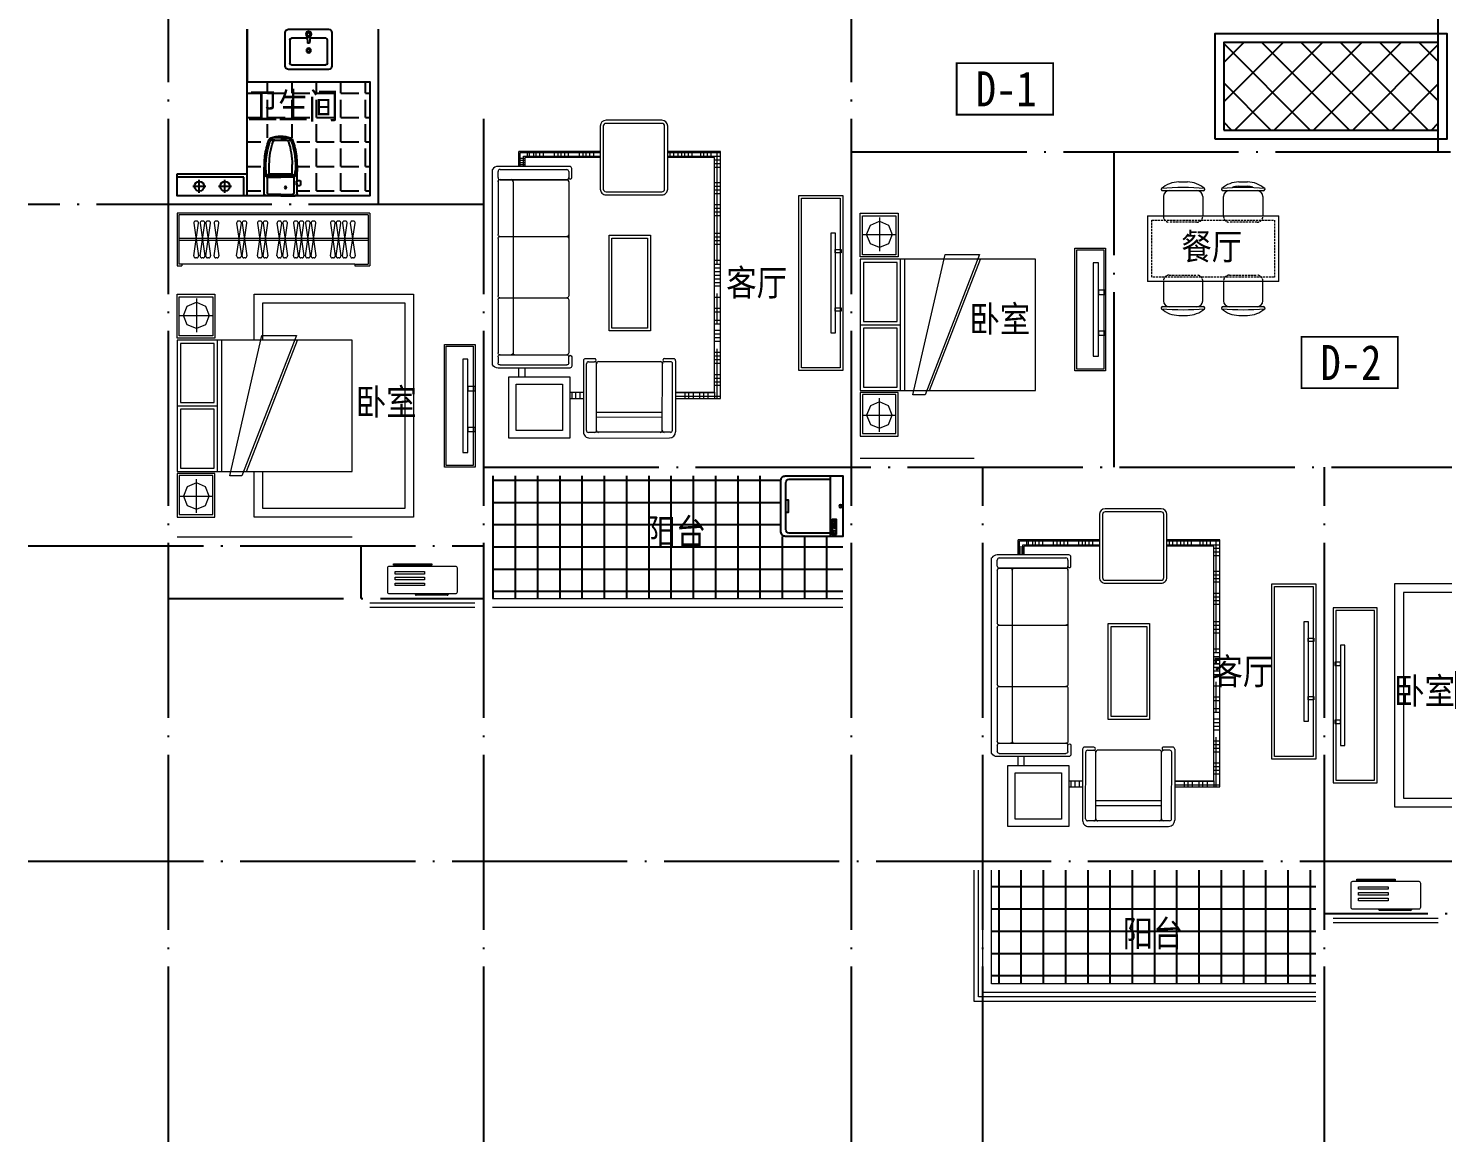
# Model space of a CAD drawing. Extents: x 534658 to 605938, y 555793 to 606193.
# Drawn here: x 547208 to 563358, y 570365 to 583080 of the extents above; entities that cross this region are included whole.
import ezdxf
from ezdxf.enums import TextEntityAlignment as Align

# ---------------------------------------------------------------- set-up
doc = ezdxf.new("R2010")
doc.units = 0
doc.header["$LTSCALE"] = 1000
doc.header["$MEASUREMENT"] = 0
doc.linetypes.add('DASH', pattern=[0.35, 0.25, -0.1])
doc.linetypes.add('DOTE', pattern=[2.42, 2, -0.2, 0.02, -0.2])
for name, color, linetype in [('0_厨卫', 154, 'Continuous'), ('0_铺地填充', 251, 'Continuous'), ('DOTE', 1, 'Continuous'), ('PUB_TEXT', 7, 'Continuous')]:
    doc.layers.add(name, color=color, linetype=linetype)
for name, color, linetype, lineweight in [('0_家具', 31, 'Continuous', 9), ('0_栏杆', 163, 'Continuous', 5), ('0_看线', 180, 'Continuous', 9), ('0_空调', 31, 'Continuous', 9)]:
    doc.layers.add(name, color=color, linetype=linetype, lineweight=lineweight)
doc.styles.add('黑体', font='SIMHEI.TTF', dxfattribs={"width": 0.8})

# ---------------------------------------------------------------- blocks, each defined once
blk = doc.blocks.new('A$C2FB07499')
at = {"layer": '0_家具', "ltscale": 0.5}
blk.add_lwpolyline([(500, 0), (0, 0), (0, 2000), (500, 2000)], close=True, dxfattribs=at)
at = {"layer": '0_家具', "color": 251, "ltscale": 40}
for points in [[(470, 30), (30, 30), (30, 1970), (470, 1970)], [(368, 1572), (415, 1572), (415, 428), (368, 428)], [(415, 1381), (480, 1381), (480, 1343), (415, 1343)], [(415, 717), (480, 717), (480, 679), (415, 679)]]:
    blk.add_lwpolyline(points, close=True, dxfattribs=at)
blk = doc.blocks.new('ytjhgkj')
at = {"layer": '0_家具', "ltscale": 0.5}
blk.add_lwpolyline([(34949, 26116), (34599, 26116), (34599, 27516), (34949, 27516)], close=True, dxfattribs=at)
at = {"layer": '0_家具', "color": 251, "ltscale": 40}
for points in [[(34929, 26136), (34619, 26136), (34619, 27496), (34929, 27496)], [(34739, 27349), (34681, 27349), (34681, 26283), (34739, 26283)], [(34681, 27110), (34599, 27110), (34599, 27062), (34681, 27062)], [(34681, 26644), (34599, 26644), (34599, 26596), (34681, 26596)]]:
    blk.add_lwpolyline(points, close=True, dxfattribs=at)
blk = doc.blocks.new('A$C37A63D83')
at = {"layer": '0_厨卫', "color": 8}
for p, q in [((136, 660), (323, 660)), ((229, 660), (136, 660)), ((152, 636), (128, 636)), ((162, 636), (152, 636)), ((162, 636), (229, 636)), ((297, 636), (229, 636)), ((297, 636), (307, 636)), ((307, 636), (331, 636)), ((99, 250), (99, 356)), ((360, 250), (360, 356)), ((38, 172), (42, 172)), ((40, 153), (40, 162)), ((49, 230), (49, 316)), ((49, 230), (229, 230)), ((49, 230), (91, 212)), ((49, 125), (49, 165)), ((54, 279), (54, 280)), ((63, 275), (58, 275)), ((63, 253), (63, 275)), ((76, 36), (76, 198)), ((81, 235), (229, 235)), ((91, 212), (229, 212)), ((99, 221), (229, 221)), ((229, 247), (103, 247)), ((111, 247), (229, 247)), ((229, 247), (356, 247)), ((348, 247), (229, 247)), ((378, 235), (229, 235)), ((409, 230), (229, 230)), ((360, 221), (229, 221)), ((368, 212), (229, 212)), ((409, 230), (368, 212)), ((382, 36), (382, 198)), ((396, 253), (396, 275)), ((396, 275), (400, 275)), ((38, 118), (42, 118)), ((40, 137), (40, 146)), ((40, 121), (40, 130)), ((229, 14), (99, 14)), ((229, 14), (360, 14))]:
    blk.add_line(p, q, dxfattribs=at)
at = {"layer": '0_厨卫'}
for p, q in [((0, 125), (0, 165)), ((38, 172), (7, 172)), ((40, 170), (40, 275)), ((405, 279), (405, 280)), ((409, 230), (409, 316)), ((418, 23), (418, 275)), ((38, 118), (7, 118)), ((40, 23), (40, 122)), ((229, 0), (63, 0)), ((229, 0), (396, 0))]:
    blk.add_line(p, q, dxfattribs=at)
at = {"layer": '0_厨卫', "color": 8}
blk.add_circle((176, 95), 11.4, dxfattribs=at)
at = {"layer": '0_厨卫'}
for centre, radius, start, end in [((159, 597), 75.7, 123.7473, 147.2649), ((217, 423), 257, 87.121, 112.8427), ((242, 423), 257, 67.1573, 92.879), ((300, 597), 75.7, 32.7351, 56.2527), ((979, 321), 939, 160.4627, 171.8238), ((107, 630), 13.5, 147.2649, 160.4629), ((346, 630), 13.5, 21.3401, 45.0457), ((352, 630), 13.5, 19.5371, 32.7351), ((-520, 321), 939, 8.1773, 19.5371), ((7035, 15), 7000, 176.3999, 177.8752), ((-6576, 15), 7000, 2.1248, 3.6001), ((7, 165), 7.2, 90, 180), ((7, 125), 7.2, 180, 270), ((63, 23), 22.5, 180, 270), ((396, 23), 22.5, 270, 0)]:
    blk.add_arc(centre, radius, start, end, dxfattribs=at)
at = {"layer": '0_厨卫', "color": 8}
for centre, radius, start, end in [((347, 396), 344, 131.9223, 134.9543), ((138, 626), 34, 87.4207, 128.0687), ((321, 626), 34, 51.9313, 92.5793), ((112, 396), 344, 45.0457, 48.0777), ((824, 353), 776, 158.6599, 172.4763), ((942, 340), 881, 161.7059, 184.2897), ((933, 353), 834, 161.5027, 179.8181), ((113, 630), 13.5, 134.9543, 158.6599), ((130, 611), 25.3, 94.6124, 166.2529), ((159, 612), 18, 109.1813, 161.5027), ((214, 386), 250, 86.5925, 104.1516), ((245, 386), 250, 75.8484, 93.4075), ((300, 612), 18, 18.4973, 70.8187), ((-474, 353), 834, 0.1819, 18.4973), ((329, 611), 25.3, 13.7471, 85.3876), ((-483, 340), 881, 355.7103, 18.2941), ((-365, 353), 776, 7.5237, 21.3401), ((545, 367), 499, 169.8851, 189.9823), ((-86, 367), 499, 350.0177, 10.1149), ((42, 165), 7.2, 0, 90), ((58, 279), 4.5, 180, 270), ((81, 253), 18, 180, 270), ((99, 198), 22.5, 90, 180), ((103, 250), 3.6, 180, 270), ((356, 250), 3.6, 270, 0), ((360, 198), 22.5, 0, 90), ((378, 253), 18, 270, 0), ((400, 279), 4.5, 270, 0), ((42, 125), 7.2, 270, 0), ((99, 36), 22.5, 180, 270), ((360, 36), 22.5, 270, 0)]:
    blk.add_arc(centre, radius, start, end, dxfattribs=at)
blk = doc.blocks.new('dfdsf')
at = {"layer": '0_厨卫'}
for p, q in [((-6119, -27345), (-6119, -27726)), ((-5626, -27307), (-6081, -27307)), ((-5588, -27726), (-5588, -27345)), ((-6081, -27765), (-5626, -27765))]:
    blk.add_line(p, q, dxfattribs=at)
at = {"layer": '0_厨卫', "color": 8}
for p, q in [((-6068, -27695), (-6068, -27428)), ((-6049, -27409), (-5869, -27409)), ((-5872, -27364), (-5886, -27364)), ((-5867, -27351), (-5876, -27341)), ((-5867, -27377), (-5876, -27387)), ((-5870, -27392), (-5866, -27466)), ((-5854, -27345), (-5854, -27332)), ((-5854, -27383), (-5854, -27396)), ((-5837, -27392), (-5841, -27466)), ((-5831, -27341), (-5840, -27350)), ((-5831, -27387), (-5840, -27377)), ((-5838, -27409), (-5658, -27409)), ((-5835, -27364), (-5821, -27364)), ((-5639, -27428), (-5639, -27695)), ((-5866, -27466), (-5841, -27466)), ((-5658, -27714), (-6049, -27714))]:
    blk.add_line(p, q, dxfattribs=at)
for centre, radius in [((-5854, -27364), 32.3), ((-5854, -27364), 18.8), ((-5855, -27549), 25.4), ((-5855, -27549), 16)]:
    blk.add_circle(centre, radius, dxfattribs=at)
at = {"layer": '0_厨卫'}
for centre, start, end in [((-6081, -27345), 90, 180), ((-5626, -27345), 0, 90), ((-6081, -27726), 180, 270), ((-5626, -27726), 270, 0)]:
    blk.add_arc(centre, 38.1, start, end, dxfattribs=at)
at = {"layer": '0_厨卫', "color": 8}
for centre, start, end in [((-6049, -27428), 90, 180), ((-5658, -27428), 0, 90), ((-6049, -27695), 180, 270), ((-5658, -27695), 270, 0)]:
    blk.add_arc(centre, 19.1, start, end, dxfattribs=at)
blk = doc.blocks.new('A$C76F765E6')
at = {"layer": '0_家具', "ltscale": 20}
for p, q in [((1231, 3562), (1231, 2843)), ((1935, 3628), (1297, 3628)), ((2001, 2843), (2001, 3562)), ((882, 3101), (64, 3101)), ((905, 2973), (905, 3078)), ((0, 834), (0, 3066)), ((848, 2950), (85, 2950)), ((871, 2927), (871, 1623)), ((1297, 2777), (1935, 2777)), ((1331, 1223), (1331, 2316)), ((1331, 2316), (1804, 2316)), ((1804, 2316), (1804, 1223)), ((871, 1577), (871, 973)), ((1804, 1223), (1331, 1223)), ((905, 927), (905, 822)), ((1039, 883), (1039, 70)), ((1167, 905), (1062, 905)), ((1917, 871), (1213, 871)), ((2068, 906), (1963, 906)), ((2091, 883), (2091, 71)), ((882, 799), (64, 799)), ((1109, 0), (2021, 1))]:
    blk.add_line(p, q, dxfattribs=at)
at = {"layer": '0_家具', "color": 8}
for p, q in [((1266, 3562), (1266, 2843)), ((1935, 3593), (1297, 3593)), ((1966, 2843), (1966, 3562)), ((317, 3260), (1230, 3260)), ((317, 3101), (317, 3260)), ((398, 3273), (398, 3202)), ((418, 3273), (418, 3202)), ((468, 3273), (468, 3202)), ((496, 3273), (496, 3202)), ((538, 3273), (538, 3202)), ((538, 3260), (538, 3202)), ((580, 3273), (580, 3202)), ((703, 3273), (703, 3202)), ((745, 3273), (745, 3202)), ((781, 3273), (781, 3202)), ((823, 3273), (823, 3202)), ((823, 3260), (823, 3202)), ((865, 3273), (865, 3202)), ((990, 3273), (990, 3202)), ((1032, 3273), (1032, 3202)), ((1068, 3273), (1068, 3202)), ((1110, 3273), (1110, 3202)), ((1110, 3260), (1110, 3202)), ((1152, 3273), (1152, 3202)), ((2001, 3260), (2605, 3260)), ((2025, 3273), (2025, 3202)), ((2066, 3260), (2066, 3202)), ((2115, 3273), (2115, 3202)), ((2157, 3273), (2157, 3202)), ((2193, 3273), (2193, 3202)), ((2235, 3273), (2235, 3202)), ((2235, 3260), (2235, 3202)), ((2277, 3273), (2277, 3202)), ((2376, 3273), (2376, 3202)), ((2411, 3273), (2411, 3202)), ((2453, 3273), (2453, 3202)), ((2453, 3260), (2453, 3202)), ((2495, 3273), (2495, 3202)), ((2561, 3273), (2561, 3093)), ((301, 3195), (372, 3195)), ((301, 3172), (372, 3172)), ((301, 3147), (372, 3147)), ((301, 3125), (372, 3125)), ((356, 3218), (1229, 3218)), ((356, 3101), (356, 3218)), ((2001, 3218), (2605, 3218)), ((2535, 3177), (2605, 3177)), ((2535, 3135), (2605, 3135)), ((2535, 3093), (2605, 3093)), ((2561, 3093), (2561, 1987)), ((64, 2973), (64, 3043)), ((64, 2927), (64, 2323)), ((87, 3066), (848, 3066)), ((87, 2950), (848, 2950)), ((236, 2927), (236, 973)), ((871, 3043), (871, 2973)), ((2535, 2917), (2605, 2917)), ((1297, 2812), (1935, 2812)), ((2535, 2875), (2605, 2875)), ((2535, 2833), (2605, 2833)), ((2535, 2792), (2605, 2792)), ((2535, 2666), (2605, 2666)), ((2535, 2624), (2605, 2624)), ((2535, 2582), (2605, 2582)), ((2535, 2540), (2605, 2540)), ((64, 2277), (64, 1623)), ((85, 2300), (848, 2300)), ((1364, 1256), (1364, 2283)), ((1364, 2283), (1771, 2283)), ((1771, 2283), (1771, 1256)), ((2535, 2339), (2605, 2339)), ((2535, 2297), (2605, 2297)), ((2535, 2255), (2605, 2255)), ((2535, 2213), (2605, 2213)), ((2535, 2029), (2605, 2029)), ((2535, 1987), (2605, 1987)), ((2535, 1942), (2605, 1942)), ((2535, 1900), (2605, 1900)), ((2535, 1861), (2605, 1861)), ((2535, 1858), (2605, 1858)), ((2535, 1819), (2605, 1819)), ((2535, 1777), (2605, 1777)), ((2535, 1736), (2605, 1736)), ((2561, 1652), (2561, 1305)), ((64, 1577), (64, 973)), ((85, 1600), (848, 1600)), ((2535, 1607), (2605, 1607)), ((2535, 1481), (2605, 1481)), ((2535, 1439), (2605, 1439)), ((2535, 1347), (2605, 1347)), ((2535, 1305), (2605, 1305)), ((1771, 1256), (1364, 1256)), ((2535, 1230), (2605, 1230)), ((2535, 1188), (2605, 1188)), ((2535, 1146), (2605, 1146)), ((2535, 1104), (2605, 1104)), ((2535, 979), (2605, 979)), ((2561, 1020), (2561, 451)), ((64, 927), (64, 857)), ((87, 950), (848, 950)), ((87, 834), (848, 834)), ((871, 857), (871, 927)), ((1073, 87), (1074, 848)), ((1097, 871), (1167, 870)), ((1189, 86), (1190, 849)), ((1189, 86), (1190, 849)), ((1189, 87), (1190, 848)), ((1939, 88), (1940, 849)), ((2033, 871), (1963, 871)), ((2055, 88), (2056, 848)), ((2535, 937), (2605, 937)), ((2535, 895), (2605, 895)), ((2535, 853), (2605, 853)), ((2535, 727), (2605, 727)), ((2535, 685), (2605, 685)), ((906, 522), (906, 451)), ((948, 522), (948, 451)), ((999, 522), (999, 451)), ((1041, 502), (1039, 502)), ((2091, 518), (2535, 518)), ((2197, 522), (2197, 451)), ((2239, 522), (2239, 451)), ((2290, 522), (2290, 451)), ((2366, 522), (2366, 451)), ((2408, 522), (2408, 451)), ((2459, 522), (2459, 451)), ((2535, 643), (2605, 643)), ((2535, 602), (2605, 602)), ((2535, 522), (2535, 451)), ((2091, 476), (2605, 476)), ((1939, 293), (1189, 292)), ((1939, 237), (1189, 236)), ((1166, 64), (1096, 64)), ((1212, 65), (1166, 64)), ((1962, 65), (1209, 65)), ((2032, 65), (1962, 65))]:
    blk.add_line(p, q, dxfattribs=at)
at = {"layer": '0_家具'}
for p, q in [((1231, 3273), (301, 3273)), ((301, 3101), (301, 3273)), ((2605, 3273), (2001, 3273)), ((2605, 451), (2605, 3273)), ((1230, 3202), (372, 3202)), ((372, 3101), (372, 3202)), ((2535, 3202), (2001, 3202)), ((2535, 522), (2535, 3202)), ((301, 697), (301, 799)), ((372, 697), (372, 799)), ((883, 522), (1039, 522)), ((2091, 522), (2535, 522)), ((883, 451), (1039, 451)), ((2091, 451), (2605, 451))]:
    blk.add_line(p, q, dxfattribs=at)
at = {"layer": '0_家具', "ltscale": 20}
blk.add_lwpolyline([(186, 697), (883, 697), (883, 0), (186, 0)], close=True, dxfattribs=at)
at = {"layer": '0_家具', "color": 8}
blk.add_lwpolyline([(270, 613), (799, 613), (799, 84), (270, 84)], close=True, dxfattribs=at)
at = {"layer": '0_家具', "ltscale": 20}
for centre, major_axis, ratio, start_param, end_param in [((1297, 3562), (-46.6, 46.6), 1, -0.785398, 0.785398), ((1935, 3562), (46.6, 46.6), 1, 5.497787, 7.068583), ((61, 3031), (-49.4, 49.4), 1, -0.833005, 0.260903), ((882, 3078), (16.2, 16.2), 1, 5.497787, 7.068583), ((848, 2973), (-16.2, 16.2), 1, 2.356194, 3.926991), ((848, 2927), (-16.2, 16.2), 1, 3.926991, 5.497787), ((888, 2973), (11.2, 13.6), 0.985031, 2.252723, 5.394316), ((1297, 2843), (46.6, 46.6), 1, 2.356194, 3.926991), ((1935, 2843), (-46.6, 46.6), 1, 2.356194, 3.926991), ((1062, 883), (-16.2, 16.2), 1, -0.786564, 0.784233), ((1167, 888), (-12.4, 12.5), 0.979722, 2.347105, 5.488698), ((1167, 848), (16.2, 16.2), 1, 5.496622, 7.067418), ((1213, 849), (-16.2, 16.2), 1, -0.786564, 0.784233), ((1213, 849), (-16.2, 16.2), 1, -0.786564, 0.784233), ((1917, 849), (16.2, 16.2), 1, 5.496622, 7.067418), ((1963, 848), (-16.2, 16.2), 1, -0.786564, 0.784233), ((1963, 889), (17.5, 2.2), 0.984324, 1.447286, 4.588879), ((2068, 883), (16.2, 16.2), 1, 5.496622, 7.067418), ((1109, 70), (49.7, 49.7), 1, 2.356194, 3.926991), ((2021, 71), (49.7, 49.7), 1, 3.926991, 5.497787)]:
    blk.add_ellipse(centre, major_axis=major_axis, ratio=ratio, start_param=start_param, end_param=end_param, dxfattribs=at)
at = {"layer": '0_家具', "color": 8}
for centre, major_axis, start_param, end_param in [((1297, 3562), (-22, 22), -0.785398, 0.785398), ((1935, 3562), (22, 22), 5.497787, 7.068583), ((87, 3043), (16.4, 16.4), 0.785398, 2.356194), ((87, 2973), (16.4, 16.4), 2.356194, 3.926991), ((87, 2927), (-16.4, 16.4), -0.785398, 0.785398), ((212, 2927), (16.4, 16.4), 5.497787, 6.979874), ((212, 2927), (-16.4, 16.4), 3.926991, 5.409078), ((848, 3043), (16.2, 16.2), 5.497787, 7.068583), ((1297, 2843), (22, 22), 2.356194, 3.926991), ((1935, 2843), (-22, 22), 2.356194, 3.926991), ((259, 973), (-16.4, 16.4), 0.785398, 2.267485), ((1097, 848), (-16.2, 16.2), -0.786564, 0.784233), ((2033, 848), (16.2, 16.2), 5.496622, 7.067418), ((1096, 87), (16.4, 16.4), 2.355029, 3.925825), ((1166, 87), (16.4, 16.4), 3.925825, 5.496622), ((1166, 88), (16.4, 16.4), 3.925825, 5.407912), ((1166, 88), (-16.4, 16.4), 2.355029, 3.837116), ((1212, 87), (16.4, 16.4), 2.355029, 3.925825), ((1212, 88), (16.4, 16.4), 2.443738, 3.925825), ((1212, 88), (-16.4, 16.4), 0.872942, 2.355029), ((1916, 88), (16.4, 16.4), 3.925825, 5.496622), ((1962, 88), (16.4, 16.4), 2.355029, 3.925825), ((2032, 88), (16.4, 16.4), 3.925825, 5.496622)]:
    blk.add_ellipse(centre, major_axis=major_axis, ratio=1, start_param=start_param, end_param=end_param, dxfattribs=at)
at = {"layer": '0_家具', "color": 8, "extrusion": (0, 0, -1)}
for centre, major_axis, start_param, end_param in [((87, 2927), (16.4, 16.4), 3.926991, 5.409078), ((259, 2927), (-16.4, 16.4), 5.497787, 6.979874), ((259, 2927), (16.4, 16.4), 3.926991, 5.409078), ((87, 2323), (-16.4, 16.4), 4.0157, 5.497787), ((87, 2277), (16.4, 16.4), 3.926991, 5.409078), ((87, 1623), (-16.4, 16.4), 4.0157, 5.497787), ((87, 1577), (16.4, 16.4), 3.926991, 5.409078), ((87, 973), (16.4, 16.4), 2.356194, 3.926991), ((212, 973), (16.4, 16.4), 0.785398, 2.267485), ((87, 927), (-16.4, 16.4), 5.497787, 7.068583), ((87, 857), (-16.4, 16.4), 3.926991, 5.497787), ((848, 857), (-16.2, 16.2), 2.356194, 3.926991)]:
    blk.add_ellipse(centre, major_axis=major_axis, ratio=1, start_param=start_param, end_param=end_param, dxfattribs=at)
at = {"layer": '0_家具', "ltscale": 20, "extrusion": (0, 0, -1)}
for centre, major_axis, ratio, start_param, end_param in [((848, 2927), (16.2, 16.2), 1, -0.785398, 0.785398), ((848, 2323), (-16.2, 16.2), 1, 2.356194, 3.926991), ((848, 2277), (16.2, 16.2), 1, -0.785398, 0.785398), ((848, 1623), (-16.2, 16.2), 1, 2.356194, 3.926991), ((848, 1577), (16.2, 16.2), 1, -0.785398, 0.785398), ((848, 973), (16.2, 16.2), 1, 0.785398, 2.356194), ((61, 869), (49.4, 49.4), 1, 2.308587, 3.402495), ((848, 927), (16.2, 16.2), 1, -0.785398, 0.785398), ((888, 927), (-10.7, 13.9), 0.9886, -0.919754, 2.221838), ((882, 822), (-16.2, 16.2), 1, 2.356194, 3.926991)]:
    blk.add_ellipse(centre, major_axis=major_axis, ratio=ratio, start_param=start_param, end_param=end_param, dxfattribs=at)
blk = doc.blocks.new('543532535')
at = {"layer": '0_家具'}
for p, q in [((-2412, -242), (-2370, -135)), ((-2370, -135), (-2266, -91)), ((-2266, -49), (-2266, -435)), ((-2266, -91), (-2162, -135)), ((-2162, -135), (-2119, -242)), ((-2453, -242), (-2079, -242)), ((-2370, -349), (-2412, -242)), ((-2119, -242), (-2162, -349)), ((-2266, -393), (-2370, -349)), ((-2162, -349), (-2266, -393)), ((-1885, -2074), (-1517, -473)), ((-1123, -473), (-1746, -2074)), ((-1517, -473), (-1123, -473)), ((-485, -524), (-2485, -524)), ((-2485, -524), (-2485, -2024)), ((-2446, -562), (-2446, -1235)), ((-2063, -562), (-2446, -562)), ((-2063, -1235), (-2063, -562)), ((-2025, -2024), (-2025, -524)), ((-1974, -2024), (-1974, -524)), ((-1695, -2024), (-1111, -524)), ((-485, -2024), (-485, -524)), ((-2485, -1274), (-2025, -1274)), ((-2446, -1235), (-2063, -1235)), ((-2446, -1312), (-2446, -1985)), ((-2063, -1312), (-2446, -1312)), ((-2063, -1985), (-2063, -1312)), ((-2485, -2024), (-485, -2024)), ((-2446, -1985), (-2063, -1985)), ((-1746, -2074), (-1885, -2074)), ((-2370, -2198), (-2412, -2305)), ((-2266, -2154), (-2370, -2198)), ((-2266, -2498), (-2266, -2113)), ((-2162, -2198), (-2266, -2154)), ((-2119, -2305), (-2162, -2198)), ((-2453, -2305), (-2079, -2305)), ((-2412, -2305), (-2370, -2412)), ((-2370, -2412), (-2266, -2456)), ((-2266, -2456), (-2162, -2412)), ((-2162, -2412), (-2119, -2305))]:
    blk.add_line(p, q, dxfattribs=at)
for points in [[(-2078, -500), (-2485, -500), (-2485, 0), (-2053, 0), (-2053, -500)], [(-2078, -2047), (-2485, -2047), (-2485, -2547), (-2053, -2547), (-2053, -2047)]]:
    blk.add_lwpolyline(points, close=True, dxfattribs=at)
blk.add_lwpolyline([(-1606, -524), (-1606, 0), (215, 0), (215, -2547), (-1606, -2547), (-1606, -2024)], dxfattribs=at)
at = {"layer": '0_家具', "color": 8}
for points in [[(-2078, -477), (-2461, -477), (-2461, -30), (-2078, -30)], [(-2078, -2070), (-2461, -2070), (-2461, -2517), (-2078, -2517)]]:
    blk.add_lwpolyline(points, close=True, dxfattribs=at)
blk.add_lwpolyline([(-1506, -524), (-1506, -100), (115, -100), (115, -2447), (-1506, -2447), (-1506, -2024)], dxfattribs=at)
blk = doc.blocks.new('A$C0FD84BE6')
at = {"layer": '0_空调', "color": 8}
for p, q in [((320, 10), (320, 20)), ((693, 20), (693, 10)), ((683, 0), (330, 0))]:
    blk.add_line(p, q, dxfattribs=at)
at = {"layer": '0_空调'}
blk.add_lwpolyline([(20, 20), (780, 20, 0.414214), (800, 40), (800, 310, 0.414214), (780, 330), (20, 330, 0.414214), (0, 310), (0, 40, 0.414214)], format="xyb", close=True, dxfattribs=at)
at = {"layer": '0_空调', "color": 8}
for points in [[(69, 359), (509, 359), (509, 344), (69, 344)], [(90, 272), (426, 272), (426, 243), (90, 243)], [(90, 206), (426, 206), (426, 177), (90, 177)], [(90, 140), (426, 140), (426, 111), (90, 111)]]:
    blk.add_lwpolyline(points, close=True, dxfattribs=at)
for centre, start, end in [((330, 10), 180, 270), ((683, 10), 270, 0)]:
    blk.add_arc(centre, 10, start, end, dxfattribs=at)
blk = doc.blocks.new('2362663456')
at = {"layer": '0_家具'}
for p, q in [((-549222, -221839), (-549265, -221946)), ((-549119, -221794), (-549222, -221839)), ((-549119, -221753), (-549119, -222138)), ((-549015, -221839), (-549119, -221794)), ((-548972, -221946), (-549015, -221839)), ((-548932, -221946), (-549305, -221946)), ((-549265, -221946), (-549222, -222053)), ((-549222, -222053), (-549119, -222097)), ((-549119, -222097), (-549015, -222053)), ((-549015, -222053), (-548972, -221946)), ((-549868, -222176), (-550261, -222176)), ((-550261, -222176), (-549639, -223778)), ((-549499, -223778), (-549868, -222176)), ((-550900, -222227), (-548900, -222227)), ((-550900, -223727), (-550900, -222227)), ((-549690, -223727), (-550274, -222227)), ((-549410, -223727), (-549410, -222227)), ((-549360, -223727), (-549360, -222227)), ((-549321, -222265), (-548938, -222265)), ((-549321, -222939), (-549321, -222265)), ((-548938, -222265), (-548938, -222939)), ((-548900, -222227), (-548900, -223727)), ((-548900, -222977), (-549360, -222977)), ((-548938, -222939), (-549321, -222939)), ((-549321, -223015), (-548938, -223015)), ((-549321, -223689), (-549321, -223015)), ((-548938, -223015), (-548938, -223689)), ((-548900, -223727), (-550900, -223727)), ((-549639, -223778), (-549499, -223778)), ((-548938, -223689), (-549321, -223689)), ((-549119, -224202), (-549119, -223816)), ((-549265, -224009), (-549222, -223902)), ((-549222, -223902), (-549119, -223858)), ((-549119, -223858), (-549015, -223902)), ((-549015, -223902), (-548972, -224009)), ((-548932, -224009), (-549305, -224009)), ((-549222, -224116), (-549265, -224009)), ((-549119, -224160), (-549222, -224116)), ((-549015, -224116), (-549119, -224160)), ((-548972, -224009), (-549015, -224116))]:
    blk.add_line(p, q, dxfattribs=at)
for points in [[(-549306, -222204), (-548900, -222204), (-548900, -221704), (-549332, -221704), (-549332, -222204)], [(-549306, -223751), (-548900, -223751), (-548900, -224251), (-549332, -224251), (-549332, -223751)]]:
    blk.add_lwpolyline(points, close=True, dxfattribs=at)
at = {"layer": '0_家具', "color": 8}
for points in [[(-549306, -222181), (-548924, -222181), (-548924, -221734), (-549306, -221734)], [(-549306, -223774), (-548924, -223774), (-548924, -224221), (-549306, -224221)]]:
    blk.add_lwpolyline(points, close=True, dxfattribs=at)
blk = doc.blocks.new('z03.')
at = {"layer": '0_家具'}
for p, q in [((375, 0), (-375, 0)), ((-375, -1500), (-375, 0)), ((375, 0), (375, -1500)), ((-661, -177), (-661, -637)), ((-375, -182), (-594, -182)), ((596, -182), (371, -182)), ((663, -637), (663, -177)), ((-761, -357), (-761, -456)), ((763, -357), (763, -456)), ((-594, -632), (-375, -632)), ((596, -632), (375, -632)), ((-661, -863), (-661, -1323)), ((-375, -868), (-594, -868)), ((375, -868), (596, -868)), ((663, -1323), (663, -863)), ((-761, -1044), (-761, -1143)), ((713, -1044), (713, -1142)), ((763, -1044), (763, -1143)), ((-594, -1318), (-375, -1318)), ((596, -1318), (375, -1318)), ((-375, -1500), (375, -1500))]:
    blk.add_line(p, q, dxfattribs=at)
at = {"layer": '0_家具', "color": 8, "linetype": 'DASH', "ltscale": 0.1}
for p, q in [((-325, -1450), (-325, -50)), ((-325, -50), (325, -50)), ((325, -50), (325, -1450)), ((-301, -249), (-301, -564)), ((303, -564), (303, -249)), ((-301, -936), (-301, -1251)), ((303, -1251), (303, -936)), ((325, -1450), (-325, -1450))]:
    blk.add_line(p, q, dxfattribs=at)
at = {"layer": '0_家具'}
for centre, radius, start, end in [((-471, -357), 290, 137.5083, 180), ((2017, -407), 2713, 174.8023, 185.1977), ((-677, -168), 10.4, 69.0951, 137.5083), ((-680, -176), 19.1, 358.2349, 69.0951), ((683, -176), 19.1, 110.9049, 181.7651), ((680, -168), 10.4, 42.4917, 110.9049), ((473, -357), 290, 0, 42.4917), ((-2014, -407), 2713, 354.8023, 5.1977), ((-594, -249), 67.5, 90, 180), ((596, -249), 67.5, 0, 90), ((-446, -446), 316, 181.7651, 220.7265), ((448, -446), 316, 319.2735, 358.2349), ((-681, -637), 20, 292.67, 0), ((-594, -564), 67.5, 180, 270), ((596, -564), 67.5, 270, 0), ((683, -637), 20, 180, 247.33), ((-677, -646), 10, 220.7265, 292.67), ((680, -646), 10, 247.33, 319.2735), ((-471, -1044), 290, 137.5083, 180), ((2017, -1093), 2713, 174.8023, 185.1977), ((-677, -855), 10.4, 69.0951, 137.5083), ((-680, -863), 19.1, 358.2349, 69.0951), ((-594, -936), 67.5, 90, 180), ((596, -936), 67.5, 0, 90), ((683, -863), 19.1, 110.9049, 181.7651), ((680, -855), 10.4, 42.4917, 110.9049), ((473, -1044), 290, 0, 42.4917), ((-2014, -1093), 2713, 354.8023, 5.1977), ((473, -1044), 240, 0, 18.2557), ((-446, -1133), 316, 181.7651, 220.7265), ((-594, -1251), 67.5, 180, 270), ((596, -1251), 67.5, 270, 0), ((448, -1133), 316, 319.2735, 358.2349), ((448, -1133), 266, 344.4494, 358.0759), ((-677, -1333), 10, 220.7265, 292.67), ((-681, -1323), 20, 292.67, 0), ((683, -1323), 20, 180, 247.33), ((680, -1333), 10, 247.33, 319.2735)]:
    blk.add_arc(centre, radius, start, end, dxfattribs=at)
at = {"layer": '0_家具', "color": 8, "linetype": 'DASH', "ltscale": 0.1}
for centre, start, end in [((-369, -249), 0, 90), ((371, -249), 90, 180), ((-369, -564), 270, 0), ((371, -564), 180, 270), ((-369, -936), 0, 90), ((371, -936), 90, 180), ((-369, -1251), 270, 0), ((371, -1251), 180, 270)]:
    blk.add_arc(centre, 67.5, start, end, dxfattribs=at)
blk = doc.blocks.new('A$C0AB46AEE')
at = {"layer": '0_厨卫'}
blk.add_line((145, 686), (145, 3), dxfattribs=at)
blk.add_lwpolyline([(706, 50), (706, 640, 0.414214), (656, 690), (0, 690), (0, 0), (656, 0, 0.414214)], format="xyb", close=True, dxfattribs=at)
blk.add_lwpolyline([(145, 38), (611, 38, 0.414214), (651, 78), (651, 612, 0.414214), (611, 652), (145, 652)], format="xyb", dxfattribs=at)
blk.add_lwpolyline([(651, 416), (623, 416), (623, 345), (623, 274), (651, 274)], dxfattribs=at)
for points in [[(72, 22), (72, 193), (120, 193), (120, 22)], [(86, 182), (86, 168), (99, 168), (99, 182)], [(110, 64), (110, 36), (80, 36), (80, 64)], [(86, 156), (86, 143), (99, 143), (99, 156)], [(86, 132), (86, 118), (99, 118), (99, 132)], [(86, 106), (86, 92), (99, 92), (99, 106)]]:
    blk.add_lwpolyline(points, close=True, dxfattribs=at)
blk.add_circle((25, 345), 16, dxfattribs=at)

msp = doc.modelspace()

# ---------------------------------------------------------------- hatches: boundary and pattern name
at = {"layer": '0_铺地填充'}
h = msp.add_hatch(dxfattribs=at)
h.set_pattern_fill('NET', color=256, scale=100, angle=45, style=0)
h.set_pattern_definition([(45, (-702331, 440684.17), (-224.5064, 224.5064), []), (135, (-702331, 440684.17), (-224.5064, -224.5064), [])])
h.paths.add_polyline_path([(560858, 581918), (563308, 581918), (563308, 582918), (560858, 582918)])
h = msp.add_hatch(dxfattribs=at)
h.set_pattern_fill('ANGLE,_O', color=256, scale=80)
h.set_pattern_definition([(0, (-702331, 440684.17), (0, 279.4), [203.2, -76.2]), (90, (-702331, 440684.17), (-279.4, 2e-14), [203.2, -76.2])])
h.paths.add_polyline_path([(549708, 582468), (551108, 582468), (551108, 581168), (549708, 581168)])
h.paths.add_polyline_path([(549908, 581175), (550274, 581175), (550274, 581829), (549908, 581829)], flags=16)
h = msp.add_hatch(dxfattribs=at)
h.set_pattern_fill('NET,_O', color=256, scale=80)
h.set_pattern_definition([(0, (-1347910.23, 724986.17), (0, 254), []), (90, (-1347910.23, 724986.17), (-254, 2e-14), [])])
h.paths.add_polyline_path([(556508, 577468), (556508, 577968), (552508, 577968), (552508, 577168), (552508, 576568), (556508, 576568)])
h.paths.add_polyline_path([(554134, 577041), (555068, 577041), (555068, 577629), (554134, 577629)], flags=24)
h.paths.add_polyline_path([(555802, 577278), (556508, 577278), (556508, 577968), (555802, 577968)], flags=16)
h = msp.add_hatch(dxfattribs=at)
h.set_pattern_fill('NET,_O', color=256, scale=80)
h.set_pattern_definition([(0, (0, 0), (0, 254), []), (90, (0, 0), (-254, 2e-14), [])])
h.paths.add_polyline_path([(561908, 573468), (558208, 573468), (558208, 572168), (561908, 572168)])
h.paths.add_polyline_path([(559584, 572455), (560517, 572455), (560517, 573043), (559584, 573043)], flags=24)

# ---------------------------------------------------------------- linework, layer by layer
at = {"layer": '0_厨卫'}
for p, q in [((549708, 581168), (549708, 583068)), ((548908, 581418), (549708, 581418)), ((549668, 581378), (548908, 581378)), ((549086, 581276), (549236, 581276)), ((549161, 581201), (549161, 581351)), ((549379, 581276), (549529, 581276)), ((549454, 581201), (549454, 581351)), ((549668, 581168), (549668, 581378))]:
    msp.add_line(p, q, dxfattribs=at)
for points in [[(549708, 583068), (549708, 582468), (551108, 582468)], [(549708, 581168), (548908, 581168), (548908, 581418)]]:
    msp.add_lwpolyline(points, dxfattribs=at)
for centre in [(549161, 581276), (549454, 581276)]:
    msp.add_circle(centre, 55, dxfattribs=at)
at = {"layer": '0_家具'}
for p, q in [((551108, 580968), (548908, 580968)), ((548908, 580968), (548908, 580368)), ((551088, 580948), (548928, 580948)), ((548928, 580948), (548928, 580388)), ((551088, 580948), (551088, 580388)), ((551108, 580968), (551108, 580368)), ((548908, 580368), (548963, 580368)), ((548963, 580388), (548928, 580388)), ((548963, 580388), (548963, 580368)), ((550938, 580388), (548963, 580388)), ((550938, 580388), (550938, 580368)), ((550938, 580388), (551088, 580388)), ((550938, 580368), (551108, 580368))]:
    msp.add_line(p, q, dxfattribs=at)
at = {"layer": '0_家具', "color": 8}
for p, q in [((549098, 580481), (549152, 580855)), ((549098, 580855), (549152, 580481)), ((549132, 580878), (549117, 580878)), ((549171, 580481), (549225, 580855)), ((549171, 580855), (549225, 580481)), ((549205, 580878), (549191, 580878)), ((549236, 580481), (549290, 580855)), ((549236, 580855), (549290, 580481)), ((549270, 580878), (549255, 580878)), ((549331, 580481), (549385, 580855)), ((549331, 580855), (549385, 580481)), ((549365, 580878), (549351, 580878)), ((549587, 580481), (549641, 580855)), ((549587, 580855), (549641, 580481)), ((549621, 580878), (549607, 580878)), ((549651, 580481), (549705, 580855)), ((549651, 580855), (549705, 580481)), ((549685, 580878), (549671, 580878)), ((549825, 580481), (549879, 580855)), ((549825, 580855), (549879, 580481)), ((549859, 580878), (549845, 580878)), ((549889, 580481), (549943, 580855)), ((549889, 580855), (549943, 580481)), ((549924, 580878), (549909, 580878)), ((550048, 580481), (550102, 580855)), ((550048, 580855), (550102, 580481)), ((550082, 580878), (550068, 580878)), ((550113, 580481), (550167, 580855)), ((550113, 580855), (550167, 580481)), ((550147, 580878), (550133, 580878)), ((550236, 580481), (550290, 580855)), ((550236, 580855), (550290, 580481)), ((550270, 580878), (550256, 580878)), ((550300, 580481), (550354, 580855)), ((550300, 580855), (550354, 580481)), ((550334, 580878), (550320, 580878)), ((550374, 580481), (550428, 580855)), ((550374, 580855), (550428, 580481)), ((550408, 580878), (550394, 580878)), ((550438, 580481), (550492, 580855)), ((550438, 580855), (550492, 580481)), ((550472, 580878), (550458, 580878)), ((550658, 580481), (550712, 580855)), ((550658, 580855), (550712, 580481)), ((550692, 580878), (550678, 580878)), ((550723, 580481), (550777, 580855)), ((550723, 580855), (550777, 580481)), ((550757, 580878), (550742, 580878)), ((550796, 580481), (550850, 580855)), ((550796, 580855), (550850, 580481)), ((550830, 580878), (550816, 580878)), ((550885, 580481), (550939, 580855)), ((550885, 580855), (550939, 580481)), ((550920, 580878), (550905, 580878)), ((551088, 580678), (548928, 580678)), ((551088, 580658), (548928, 580658)), ((549132, 580458), (549117, 580458)), ((549205, 580458), (549191, 580458)), ((549270, 580458), (549255, 580458)), ((549365, 580458), (549351, 580458)), ((549621, 580458), (549607, 580458)), ((549685, 580458), (549671, 580458)), ((549859, 580458), (549845, 580458)), ((549924, 580458), (549909, 580458)), ((550082, 580458), (550068, 580458)), ((550147, 580458), (550133, 580458)), ((550270, 580458), (550256, 580458)), ((550334, 580458), (550320, 580458)), ((550408, 580458), (550394, 580458)), ((550472, 580458), (550458, 580458)), ((550692, 580458), (550678, 580458)), ((550757, 580458), (550742, 580458)), ((550830, 580458), (550816, 580458)), ((550920, 580458), (550905, 580458))]:
    msp.add_line(p, q, dxfattribs=at)
for centre, start, end in [((549117, 580858), 90, 187.5946), ((549132, 580858), 352.4054, 90), ((549191, 580858), 90, 187.5946), ((549205, 580858), 352.4054, 90), ((549255, 580858), 90, 187.5946), ((549270, 580858), 352.4054, 90), ((549351, 580858), 90, 187.5946), ((549365, 580858), 352.4054, 90), ((549607, 580858), 90, 187.5946), ((549621, 580858), 352.4054, 90), ((549671, 580858), 90, 187.5946), ((549685, 580858), 352.4054, 90), ((549845, 580858), 90, 187.5946), ((549859, 580858), 352.4054, 90), ((549909, 580858), 90, 187.5946), ((549924, 580858), 352.4054, 90), ((550068, 580858), 90, 187.5946), ((550082, 580858), 352.4054, 90), ((550133, 580858), 90, 187.5946), ((550147, 580858), 352.4054, 90), ((550256, 580858), 90, 187.5946), ((550270, 580858), 352.4054, 90), ((550320, 580858), 90, 187.5946), ((550334, 580858), 352.4054, 90), ((550394, 580858), 90, 187.5946), ((550408, 580858), 352.4054, 90), ((550458, 580858), 90, 187.5946), ((550472, 580858), 352.4054, 90), ((550678, 580858), 90, 187.5946), ((550692, 580858), 352.4054, 90), ((550742, 580858), 90, 187.5946), ((550757, 580858), 352.4054, 90), ((550816, 580858), 90, 187.5946), ((550830, 580858), 352.4054, 90), ((550905, 580858), 90, 187.5946), ((550920, 580858), 352.4054, 90), ((549117, 580478), 172.4054, 270), ((549132, 580478), 270, 7.5946), ((549191, 580478), 172.4054, 270), ((549205, 580478), 270, 7.5946), ((549255, 580478), 172.4054, 270), ((549270, 580478), 270, 7.5946), ((549351, 580478), 172.4054, 270), ((549365, 580478), 270, 7.5946), ((549607, 580478), 172.4054, 270), ((549621, 580478), 270, 7.5946), ((549671, 580478), 172.4054, 270), ((549685, 580478), 270, 7.5946), ((549845, 580478), 172.4054, 270), ((549859, 580478), 270, 7.5946), ((549909, 580478), 172.4054, 270), ((549924, 580478), 270, 7.5946), ((550068, 580478), 172.4054, 270), ((550082, 580478), 270, 7.5946), ((550133, 580478), 172.4054, 270), ((550147, 580478), 270, 7.5946), ((550256, 580478), 172.4054, 270), ((550270, 580478), 270, 7.5946), ((550320, 580478), 172.4054, 270), ((550334, 580478), 270, 7.5946), ((550394, 580478), 172.4054, 270), ((550408, 580478), 270, 7.5946), ((550458, 580478), 172.4054, 270), ((550472, 580478), 270, 7.5946), ((550678, 580478), 172.4054, 270), ((550692, 580478), 270, 7.5946), ((550742, 580478), 172.4054, 270), ((550757, 580478), 270, 7.5946), ((550816, 580478), 172.4054, 270), ((550830, 580478), 270, 7.5946), ((550905, 580478), 172.4054, 270), ((550920, 580478), 270, 7.5946)]:
    msp.add_arc(centre, 20, start, end, dxfattribs=at)
at = {"layer": '0_栏杆'}
for p, q in [((551108, 576518), (552308, 576518)), ((551108, 576468), (552308, 576468)), ((558008, 571968), (558008, 573468)), ((558058, 572018), (558058, 573468)), ((558108, 572068), (558108, 573468)), ((558208, 572168), (558208, 573468)), ((562108, 572918), (563308, 572918)), ((562108, 572868), (563308, 572868)), ((561908, 572068), (558108, 572068)), ((561908, 572168), (558208, 572168)), ((561908, 571968), (558008, 571968)), ((561908, 572018), (558058, 572018))]:
    msp.add_line(p, q, dxfattribs=at)
at = {"layer": '0_栏杆', "flags": 128}
for points in [[(552508, 576568), (556508, 576568)], [(552508, 576468), (556508, 576468)]]:
    msp.add_lwpolyline(points, dxfattribs=at)
at = {"layer": '0_看线'}
for p, q in [((558008, 578168), (556708, 578168)), ((550908, 577268), (548908, 577268))]:
    msp.add_line(p, q, dxfattribs=at)
at = {"layer": '0_铺地填充'}
for points in [[(560758, 581818), (563408, 581818), (563408, 583018), (560758, 583018)], [(560858, 581918), (563308, 581918), (563308, 582918), (560858, 582918)], [(549708, 582468), (551108, 582468), (551108, 581168), (549708, 581168)]]:
    msp.add_lwpolyline(points, close=True, dxfattribs=at)
at = {"layer": 'DOTE', "linetype": 'DOTE'}
for p, q in [((548808, 570365), (548808, 590848)), ((556608, 570365), (556608, 590848)), ((563308, 581668), (563308, 590848)), ((551208, 581068), (551208, 583168)), ((552408, 570365), (552408, 582068)), ((556608, 581668), (577008, 581668)), ((559608, 578068), (559608, 581668)), ((552408, 581068), (547208, 581068)), ((552408, 578068), (581208, 578068)), ((558108, 570365), (558108, 578068)), ((562008, 570365), (562008, 578068)), ((547208, 577168), (552408, 577168)), ((551008, 576568), (551008, 577168)), ((548808, 576568), (552408, 576568)), ((547208, 573568), (586408, 573568)), ((565608, 572968), (562008, 572968))]:
    msp.add_line(p, q, dxfattribs=at)
at = {"layer": 'PUB_TEXT', "color": 0, "linetype": 'Continuous', "const_width": 20}
for points in [[(557809, 582680), (558911, 582680), (558911, 582093), (557809, 582093)], [(561745, 579556), (562847, 579556), (562847, 578969), (561745, 578969)]]:
    msp.add_lwpolyline(points, close=True, dxfattribs=at)

# ---------------------------------------------------------------- block references
at = {"layer": '0_厨卫', "xscale": -1, "rotation": 5.336083575002704e-08}
for name, p in [('dfdsf', (544555, 610375)), ('A$C37A63D83', (550320, 581168))]:
    msp.add_blockref(name, p, dxfattribs=at)
at = {"layer": '0_厨卫', "xscale": -1}
msp.add_blockref('A$C0AB46AEE', (556508, 577278), dxfattribs=at)
at = {"layer": '0_家具'}
for name, p in [('A$C76F765E6', (552508, 578401)), ('A$C2FB07499', (556008, 579171)), ('543532535', (551393, 580043)), ('A$C76F765E6', (558208, 573965)), ('A$C2FB07499', (561408, 574734))]:
    msp.add_blockref(name, p, dxfattribs=at)
for name, p, rotation in [('z03.', (559987, 580562), 90), ('ytjhgkj', (594108, 606684), 180), ('ytjhgkj', (586908, 605584), 180)]:
    msp.add_blockref(name, p, dxfattribs=dict(at, rotation=rotation))
at = {"layer": '0_家具', "xscale": -1}
for name, p in [('2362663456', (7808, 802672)), ('543532535', (563024, 576735)), ('A$C2FB07499', (562608, 574462))]:
    msp.add_blockref(name, p, dxfattribs=at)
at = {"layer": '0_空调'}
for p in [(551308, 576605), (562308, 573005)]:
    msp.add_blockref('A$C0FD84BE6', p, dxfattribs=at)

# ---------------------------------------------------------------- texts
at = {"layer": 'PUB_TEXT', "color": 0, "linetype": 'Continuous', "style": '黑体', "width": 0.85}
for s, height, p in [('D-1', 400, (558374, 582188)), ('卫生间', 300, (550232, 582047)), ('餐厅', 300, (560721, 580437)), ('客厅', 300, (555525, 580025)), ('卧室', 300, (558301, 579610)), ('D-2', 400, (562310, 579063)), ('卧室', 300, (551295, 578663)), ('阳台', 300, (554601, 577180)), ('客厅', 300, (561076, 575586)), ('卧室', 300, (563151, 575363)), ('阳台', 300, (560051, 572594))]:
    msp.add_text(s, height=height, rotation=360, dxfattribs=at).set_placement(p, align=Align.CENTER)

doc.saveas('drawing.dxf')
